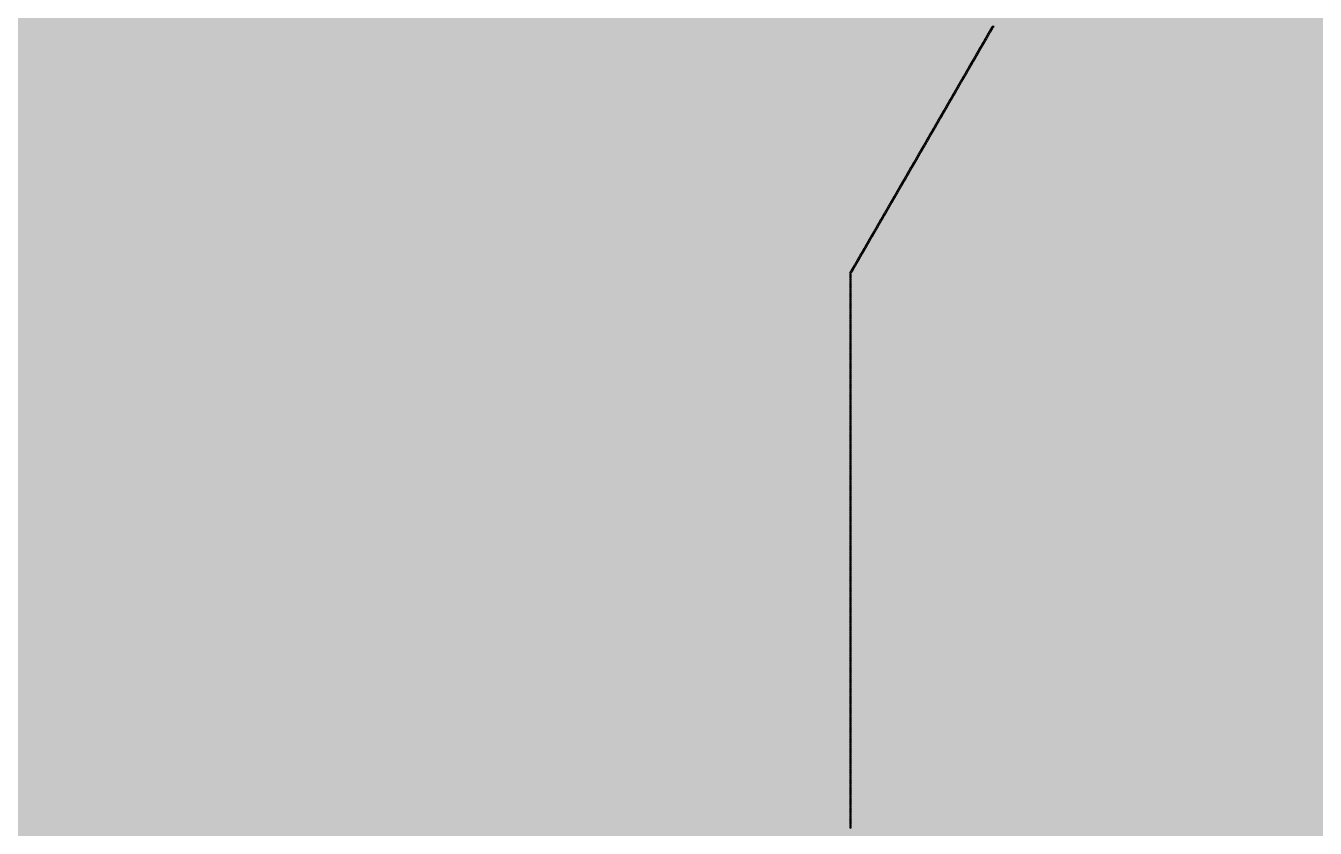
# Model space of a CAD drawing. Header units: inches. Extents: x 0 to 114300, y 0 to 114300.
# Drawn here: x 30996 to 33488, y 38594 to 40146 of the extents above; entities that cross this region are included whole.
import ezdxf

# ---------------------------------------------------------------- set-up
doc = ezdxf.new("R2010")
doc.units = ezdxf.units.IN
doc.header["$MEASUREMENT"] = 0

msp = doc.modelspace()

# ---------------------------------------------------------------- hatches: boundary and pattern name
h = msp.add_hatch()
h.set_pattern_fill('ANSI31', color=256, scale=100)
h.set_pattern_definition([(45, (-3636.992, -6350), (-8.8388348, 8.8388348), [])])
h.paths.add_polyline_path([(114300, 0), (0, 0), (0, 114300), (114300, 114300)])
edge = h.paths.add_edge_path(flags=16)
edge.add_arc((57150, 57150), 50800, 288.35844, 529.79531, ccw=False)
edge.add_line((73150, 8935.5), (41150, 8935.5))
edge.add_arc((57150, 57150), 50800, 190.20469, 251.64156, ccw=False)
edge.add_arc((57150, 57150), 50800, 169.79531, 190.20469, ccw=False)

# ---------------------------------------------------------------- linework, layer by layer
for p, q in [((32864.4, 40145.5), (32867, 40144)), ((32864.4, 40145.5), (32867.8, 40145.5)), ((32867, 40144), (32867.8, 40145.5))]:
    msp.add_line(p, q)
for points in [[(32850.4, 40121.2), (32853, 40119.7), (32854.5, 40122.3), (32851.9, 40123.8)], [(32852.4, 40124.7), (32855, 40123.2), (32856.5, 40125.8), (32853.9, 40127.3)], [(32854.4, 40128.2), (32857, 40126.7), (32858.5, 40129.3), (32855.9, 40130.8)], [(32856.4, 40131.6), (32859, 40130.1), (32860.5, 40132.7), (32857.9, 40134.2)], [(32858.4, 40135.1), (32861, 40133.6), (32862.5, 40136.2), (32859.9, 40137.7)], [(32860.4, 40138.6), (32863, 40137.1), (32864.5, 40139.7), (32861.9, 40141.2)], [(32862.4, 40142), (32865, 40140.5), (32866.5, 40143.1), (32863.9, 40144.6)], [(32836.4, 40097), (32839, 40095.5), (32840.5, 40098.1), (32837.9, 40099.6)], [(32838.4, 40100.4), (32841, 40098.9), (32842.5, 40101.5), (32839.9, 40103)], [(32840.4, 40103.9), (32843, 40102.4), (32844.5, 40105), (32841.9, 40106.5)], [(32842.4, 40107.4), (32845, 40105.9), (32846.5, 40108.5), (32843.9, 40110)], [(32844.4, 40110.8), (32847, 40109.3), (32848.5, 40111.9), (32845.9, 40113.4)], [(32846.4, 40114.3), (32849, 40112.8), (32850.5, 40115.4), (32847.9, 40116.9)], [(32848.4, 40117.8), (32851, 40116.3), (32852.5, 40118.9), (32849.9, 40120.4)], [(32820.4, 40069.3), (32823, 40067.8), (32824.5, 40070.4), (32821.9, 40071.9)], [(32822.4, 40072.7), (32825, 40071.2), (32826.5, 40073.8), (32823.9, 40075.3)], [(32824.4, 40076.2), (32827, 40074.7), (32828.5, 40077.3), (32825.9, 40078.8)], [(32826.4, 40079.7), (32829, 40078.2), (32830.5, 40080.8), (32827.9, 40082.3)], [(32828.4, 40083.1), (32831, 40081.6), (32832.5, 40084.2), (32829.9, 40085.7)], [(32830.4, 40086.6), (32833, 40085.1), (32834.5, 40087.7), (32831.9, 40089.2)], [(32832.4, 40090.1), (32835, 40088.6), (32836.5, 40091.2), (32833.9, 40092.7)], [(32834.4, 40093.5), (32837, 40092), (32838.5, 40094.6), (32835.9, 40096.1)], [(32806.4, 40045), (32809, 40043.5), (32810.5, 40046.1), (32807.9, 40047.6)], [(32808.4, 40048.5), (32811, 40047), (32812.5, 40049.6), (32809.9, 40051.1)], [(32810.4, 40052), (32813, 40050.5), (32814.5, 40053), (32811.9, 40054.5)], [(32812.4, 40055.4), (32815, 40053.9), (32816.5, 40056.5), (32813.9, 40058)], [(32814.4, 40058.9), (32817, 40057.4), (32818.5, 40060), (32815.9, 40061.5)], [(32816.4, 40062.3), (32819, 40060.8), (32820.5, 40063.4), (32817.9, 40064.9)], [(32818.4, 40065.8), (32821, 40064.3), (32822.5, 40066.9), (32819.9, 40068.4)], [(32792.4, 40020.8), (32795, 40019.3), (32796.5, 40021.9), (32793.9, 40023.4)], [(32794.4, 40024.2), (32797, 40022.7), (32798.5, 40025.3), (32795.9, 40026.8)], [(32796.4, 40027.7), (32799, 40026.2), (32800.5, 40028.8), (32797.9, 40030.3)], [(32798.4, 40031.2), (32801, 40029.7), (32802.5, 40032.3), (32799.9, 40033.8)], [(32800.4, 40034.6), (32803, 40033.1), (32804.5, 40035.7), (32801.9, 40037.2)], [(32802.4, 40038.1), (32805, 40036.6), (32806.5, 40039.2), (32803.9, 40040.7)], [(32804.4, 40041.6), (32807, 40040.1), (32808.5, 40042.7), (32805.9, 40044.2)], [(32778.4, 39996.5), (32781, 39995), (32782.5, 39997.6), (32779.9, 39999.1)], [(32780.4, 40000), (32783, 39998.5), (32784.5, 40001.1), (32781.9, 40002.6)], [(32782.4, 40003.5), (32785, 40002), (32786.5, 40004.6), (32783.9, 40006.1)], [(32784.4, 40006.9), (32787, 40005.4), (32788.5, 40008), (32785.9, 40009.5)], [(32786.4, 40010.4), (32789, 40008.9), (32790.5, 40011.5), (32787.9, 40013)], [(32788.4, 40013.8), (32791, 40012.3), (32792.5, 40014.9), (32789.9, 40016.4)], [(32790.4, 40017.3), (32793, 40015.8), (32794.5, 40018.4), (32791.9, 40019.9)], [(32764.4, 39972.3), (32767, 39970.8), (32768.5, 39973.4), (32765.9, 39974.9)], [(32766.4, 39975.7), (32769, 39974.2), (32770.5, 39976.8), (32767.9, 39978.3)], [(32768.4, 39979.2), (32771, 39977.7), (32772.5, 39980.3), (32769.9, 39981.8)], [(32770.4, 39982.7), (32773, 39981.2), (32774.5, 39983.8), (32771.9, 39985.3)], [(32772.4, 39986.1), (32775, 39984.6), (32776.5, 39987.2), (32773.9, 39988.7)], [(32774.4, 39989.6), (32777, 39988.1), (32778.5, 39990.7), (32775.9, 39992.2)], [(32776.4, 39993.1), (32779, 39991.6), (32780.5, 39994.2), (32777.9, 39995.7)], [(32748.4, 39944.6), (32751, 39943.1), (32752.5, 39945.7), (32749.9, 39947.2)], [(32750.4, 39948), (32753, 39946.5), (32754.5, 39949.1), (32751.9, 39950.6)], [(32752.4, 39951.5), (32755, 39950), (32756.5, 39952.6), (32753.9, 39954.1)], [(32754.4, 39955), (32757, 39953.5), (32758.5, 39956.1), (32755.9, 39957.6)], [(32756.4, 39958.4), (32759, 39956.9), (32760.5, 39959.5), (32757.9, 39961)], [(32758.4, 39961.9), (32761, 39960.4), (32762.5, 39963), (32759.9, 39964.5)], [(32760.4, 39965.3), (32763, 39963.8), (32764.5, 39966.4), (32761.9, 39967.9)], [(32762.4, 39968.8), (32765, 39967.3), (32766.5, 39969.9), (32763.9, 39971.4)], [(32734.4, 39920.3), (32737, 39918.8), (32738.5, 39921.4), (32735.9, 39922.9)], [(32736.4, 39923.8), (32739, 39922.3), (32740.5, 39924.9), (32737.9, 39926.4)], [(32738.4, 39927.2), (32741, 39925.7), (32742.5, 39928.3), (32739.9, 39929.8)], [(32740.4, 39930.7), (32743, 39929.2), (32744.5, 39931.8), (32741.9, 39933.3)], [(32742.4, 39934.2), (32745, 39932.7), (32746.5, 39935.3), (32743.9, 39936.8)], [(32744.4, 39937.6), (32747, 39936.1), (32748.5, 39938.7), (32745.9, 39940.2)], [(32746.4, 39941.1), (32749, 39939.6), (32750.5, 39942.2), (32747.9, 39943.7)], [(32720.4, 39896.1), (32723, 39894.6), (32724.5, 39897.2), (32721.9, 39898.7)], [(32722.4, 39899.5), (32725, 39898), (32726.5, 39900.6), (32723.9, 39902.1)], [(32724.4, 39903), (32727, 39901.5), (32728.5, 39904.1), (32725.9, 39905.6)], [(32726.4, 39906.5), (32729, 39905), (32730.5, 39907.6), (32727.9, 39909.1)], [(32728.4, 39909.9), (32731, 39908.4), (32732.5, 39911), (32729.9, 39912.5)], [(32730.4, 39913.4), (32733, 39911.9), (32734.5, 39914.5), (32731.9, 39916)], [(32732.4, 39916.9), (32735, 39915.4), (32736.5, 39917.9), (32733.9, 39919.4)], [(32706.4, 39871.8), (32709, 39870.3), (32710.5, 39872.9), (32707.9, 39874.4)], [(32708.4, 39875.3), (32711, 39873.8), (32712.5, 39876.4), (32709.9, 39877.9)], [(32710.4, 39878.7), (32713, 39877.2), (32714.5, 39879.8), (32711.9, 39881.3)], [(32712.4, 39882.2), (32715, 39880.7), (32716.5, 39883.3), (32713.9, 39884.8)], [(32714.4, 39885.7), (32717, 39884.2), (32718.5, 39886.8), (32715.9, 39888.3)], [(32716.4, 39889.1), (32719, 39887.6), (32720.5, 39890.2), (32717.9, 39891.7)], [(32718.4, 39892.6), (32721, 39891.1), (32722.5, 39893.7), (32719.9, 39895.2)], [(32692.4, 39847.6), (32695, 39846.1), (32696.5, 39848.7), (32693.9, 39850.2)], [(32694.4, 39851), (32697, 39849.5), (32698.5, 39852.1), (32695.9, 39853.6)], [(32696.4, 39854.5), (32699, 39853), (32700.5, 39855.6), (32697.9, 39857.1)], [(32698.4, 39858), (32701, 39856.5), (32702.5, 39859.1), (32699.9, 39860.6)], [(32700.4, 39861.4), (32703, 39859.9), (32704.5, 39862.5), (32701.9, 39864)], [(32702.4, 39864.9), (32705, 39863.4), (32706.5, 39866), (32703.9, 39867.5)], [(32704.4, 39868.4), (32707, 39866.9), (32708.5, 39869.5), (32705.9, 39871)], [(32676.4, 39819.9), (32679, 39818.4), (32680.5, 39821), (32677.9, 39822.5)], [(32678.4, 39823.3), (32681, 39821.8), (32682.5, 39824.4), (32679.9, 39825.9)], [(32680.4, 39826.8), (32683, 39825.3), (32684.5, 39827.9), (32681.9, 39829.4)], [(32682.4, 39830.2), (32685, 39828.7), (32686.5, 39831.3), (32683.9, 39832.8)], [(32684.4, 39833.7), (32687, 39832.2), (32688.5, 39834.8), (32685.9, 39836.3)], [(32686.4, 39837.2), (32689, 39835.7), (32690.5, 39838.3), (32687.9, 39839.8)], [(32688.4, 39840.6), (32691, 39839.1), (32692.5, 39841.7), (32689.9, 39843.2)], [(32690.4, 39844.1), (32693, 39842.6), (32694.5, 39845.2), (32691.9, 39846.7)], [(32662.4, 39795.6), (32665, 39794.1), (32666.5, 39796.7), (32663.9, 39798.2)], [(32664.4, 39799.1), (32667, 39797.6), (32668.5, 39800.2), (32665.9, 39801.7)], [(32666.4, 39802.5), (32669, 39801), (32670.5, 39803.6), (32667.9, 39805.1)], [(32668.4, 39806), (32671, 39804.5), (32672.5, 39807.1), (32669.9, 39808.6)], [(32670.4, 39809.5), (32673, 39808), (32674.5, 39810.6), (32671.9, 39812.1)], [(32672.4, 39812.9), (32675, 39811.4), (32676.5, 39814), (32673.9, 39815.5)], [(32674.4, 39816.4), (32677, 39814.9), (32678.5, 39817.5), (32675.9, 39819)], [(32648.4, 39771.4), (32651, 39769.9), (32652.5, 39772.5), (32649.9, 39774)], [(32650.4, 39774.8), (32653, 39773.3), (32654.5, 39775.9), (32651.9, 39777.4)], [(32652.4, 39778.3), (32655, 39776.8), (32656.5, 39779.4), (32653.9, 39780.9)], [(32654.4, 39781.8), (32657, 39780.3), (32658.5, 39782.8), (32655.9, 39784.3)], [(32656.4, 39785.2), (32659, 39783.7), (32660.5, 39786.3), (32657.9, 39787.8)], [(32658.4, 39788.7), (32661, 39787.2), (32662.5, 39789.8), (32659.9, 39791.3)], [(32660.4, 39792.1), (32663, 39790.6), (32664.5, 39793.2), (32661.9, 39794.7)], [(32634.4, 39747.1), (32637, 39745.6), (32638.5, 39748.2), (32635.9, 39749.7)], [(32636.4, 39750.6), (32639, 39749.1), (32640.5, 39751.7), (32637.9, 39753.2)], [(32638.4, 39754), (32641, 39752.5), (32642.5, 39755.1), (32639.9, 39756.6)], [(32640.4, 39757.5), (32643, 39756), (32644.5, 39758.6), (32641.9, 39760.1)], [(32642.4, 39761), (32645, 39759.5), (32646.5, 39762.1), (32643.9, 39763.6)], [(32644.4, 39764.4), (32647, 39762.9), (32648.5, 39765.5), (32645.9, 39767)], [(32646.4, 39767.9), (32649, 39766.4), (32650.5, 39769), (32647.9, 39770.5)], [(32620.4, 39722.9), (32623, 39721.4), (32624.5, 39724), (32621.9, 39725.5)], [(32622.4, 39726.3), (32625, 39724.8), (32626.5, 39727.4), (32623.9, 39728.9)], [(32624.4, 39729.8), (32627, 39728.3), (32628.5, 39730.9), (32625.9, 39732.4)], [(32626.4, 39733.3), (32629, 39731.8), (32630.5, 39734.4), (32627.9, 39735.9)], [(32628.4, 39736.7), (32631, 39735.2), (32632.5, 39737.8), (32629.9, 39739.3)], [(32630.4, 39740.2), (32633, 39738.7), (32634.5, 39741.3), (32631.9, 39742.8)], [(32632.4, 39743.6), (32635, 39742.1), (32636.5, 39744.7), (32633.9, 39746.2)], [(32604.4, 39695.1), (32607, 39693.6), (32608.5, 39696.2), (32605.9, 39697.7)], [(32606.4, 39698.6), (32609, 39697.1), (32610.5, 39699.7), (32607.9, 39701.2)], [(32608.4, 39702.1), (32611, 39700.6), (32612.5, 39703.2), (32609.9, 39704.7)], [(32610.4, 39705.5), (32613, 39704), (32614.5, 39706.6), (32611.9, 39708.1)], [(32612.4, 39709), (32615, 39707.5), (32616.5, 39710.1), (32613.9, 39711.6)], [(32614.4, 39712.5), (32617, 39711), (32618.5, 39713.6), (32615.9, 39715.1)], [(32616.4, 39715.9), (32619, 39714.4), (32620.5, 39717), (32617.9, 39718.5)], [(32618.4, 39719.4), (32621, 39717.9), (32622.5, 39720.5), (32619.9, 39722)], [(32590.4, 39670.9), (32593, 39669.4), (32594.5, 39672), (32591.9, 39673.5)], [(32592.4, 39674.4), (32595, 39672.9), (32596.5, 39675.5), (32593.9, 39677)], [(32594.4, 39677.8), (32597, 39676.3), (32598.5, 39678.9), (32595.9, 39680.4)], [(32596.4, 39681.3), (32599, 39679.8), (32600.5, 39682.4), (32597.9, 39683.9)], [(32598.4, 39684.8), (32601, 39683.3), (32602.5, 39685.9), (32599.9, 39687.4)], [(32600.4, 39688.2), (32603, 39686.7), (32604.5, 39689.3), (32601.9, 39690.8)], [(32602.4, 39691.7), (32605, 39690.2), (32606.5, 39692.8), (32603.9, 39694.3)], [(32588.4, 39667.4), (32591, 39665.9), (32592.5, 39668.5), (32589.9, 39670)], [(32591.9, 39665.5), (32588.9, 39665.5), (32588.9, 39662.5), (32591.9, 39662.5)], [(32591.9, 39661.5), (32588.9, 39661.5), (32588.9, 39658.5), (32591.9, 39658.5)], [(32591.9, 39657.5), (32588.9, 39657.5), (32588.9, 39654.5), (32591.9, 39654.5)], [(32591.9, 39653.5), (32588.9, 39653.5), (32588.9, 39650.5), (32591.9, 39650.5)], [(32591.9, 39649.5), (32588.9, 39649.5), (32588.9, 39646.5), (32591.9, 39646.5)], [(32591.9, 39645.5), (32588.9, 39645.5), (32588.9, 39642.5), (32591.9, 39642.5)], [(32591.9, 39641.5), (32588.9, 39641.5), (32588.9, 39638.5), (32591.9, 39638.5)], [(32591.9, 39637.5), (32588.9, 39637.5), (32588.9, 39634.5), (32591.9, 39634.5)], [(32591.9, 39633.5), (32588.9, 39633.5), (32588.9, 39630.5), (32591.9, 39630.5)], [(32591.9, 39629.5), (32588.9, 39629.5), (32588.9, 39626.5), (32591.9, 39626.5)], [(32591.9, 39625.5), (32588.9, 39625.5), (32588.9, 39622.5), (32591.9, 39622.5)], [(32591.9, 39621.5), (32588.9, 39621.5), (32588.9, 39618.5), (32591.9, 39618.5)], [(32591.9, 39617.5), (32588.9, 39617.5), (32588.9, 39614.5), (32591.9, 39614.5)], [(32591.9, 39613.5), (32588.9, 39613.5), (32588.9, 39610.5), (32591.9, 39610.5)], [(32591.9, 39609.5), (32588.9, 39609.5), (32588.9, 39606.5), (32591.9, 39606.5)], [(32591.9, 39605.5), (32588.9, 39605.5), (32588.9, 39602.5), (32591.9, 39602.5)], [(32591.9, 39601.5), (32588.9, 39601.5), (32588.9, 39598.5), (32591.9, 39598.5)], [(32591.9, 39597.5), (32588.9, 39597.5), (32588.9, 39594.5), (32591.9, 39594.5)], [(32591.9, 39593.5), (32588.9, 39593.5), (32588.9, 39590.5), (32591.9, 39590.5)], [(32591.9, 39589.5), (32588.9, 39589.5), (32588.9, 39586.5), (32591.9, 39586.5)], [(32591.9, 39585.5), (32588.9, 39585.5), (32588.9, 39582.5), (32591.9, 39582.5)], [(32591.9, 39581.5), (32588.9, 39581.5), (32588.9, 39578.5), (32591.9, 39578.5)], [(32591.9, 39577.5), (32588.9, 39577.5), (32588.9, 39574.5), (32591.9, 39574.5)], [(32591.9, 39573.5), (32588.9, 39573.5), (32588.9, 39570.5), (32591.9, 39570.5)], [(32591.9, 39569.5), (32588.9, 39569.5), (32588.9, 39566.5), (32591.9, 39566.5)], [(32591.9, 39565.5), (32588.9, 39565.5), (32588.9, 39562.5), (32591.9, 39562.5)], [(32591.9, 39561.5), (32588.9, 39561.5), (32588.9, 39558.5), (32591.9, 39558.5)], [(32591.9, 39557.5), (32588.9, 39557.5), (32588.9, 39554.5), (32591.9, 39554.5)], [(32591.9, 39553.5), (32588.9, 39553.5), (32588.9, 39550.5), (32591.9, 39550.5)], [(32591.9, 39549.5), (32588.9, 39549.5), (32588.9, 39546.5), (32591.9, 39546.5)], [(32591.9, 39545.5), (32588.9, 39545.5), (32588.9, 39542.5), (32591.9, 39542.5)], [(32591.9, 39541.5), (32588.9, 39541.5), (32588.9, 39538.5), (32591.9, 39538.5)], [(32591.9, 39537.5), (32588.9, 39537.5), (32588.9, 39534.5), (32591.9, 39534.5)], [(32591.9, 39533.5), (32588.9, 39533.5), (32588.9, 39530.5), (32591.9, 39530.5)], [(32591.9, 39529.5), (32588.9, 39529.5), (32588.9, 39526.5), (32591.9, 39526.5)], [(32591.9, 39525.5), (32588.9, 39525.5), (32588.9, 39522.5), (32591.9, 39522.5)], [(32591.9, 39521.5), (32588.9, 39521.5), (32588.9, 39518.5), (32591.9, 39518.5)], [(32591.9, 39517.5), (32588.9, 39517.5), (32588.9, 39514.5), (32591.9, 39514.5)], [(32591.9, 39513.5), (32588.9, 39513.5), (32588.9, 39510.5), (32591.9, 39510.5)], [(32591.9, 39509.5), (32588.9, 39509.5), (32588.9, 39506.5), (32591.9, 39506.5)], [(32591.9, 39505.5), (32588.9, 39505.5), (32588.9, 39502.5), (32591.9, 39502.5)], [(32591.9, 39501.5), (32588.9, 39501.5), (32588.9, 39498.5), (32591.9, 39498.5)], [(32591.9, 39497.5), (32588.9, 39497.5), (32588.9, 39494.5), (32591.9, 39494.5)], [(32591.9, 39493.5), (32588.9, 39493.5), (32588.9, 39490.5), (32591.9, 39490.5)], [(32591.9, 39489.5), (32588.9, 39489.5), (32588.9, 39486.5), (32591.9, 39486.5)], [(32591.9, 39485.5), (32588.9, 39485.5), (32588.9, 39482.5), (32591.9, 39482.5)], [(32591.9, 39481.5), (32588.9, 39481.5), (32588.9, 39478.5), (32591.9, 39478.5)], [(32591.9, 39477.5), (32588.9, 39477.5), (32588.9, 39474.5), (32591.9, 39474.5)], [(32591.9, 39473.5), (32588.9, 39473.5), (32588.9, 39470.5), (32591.9, 39470.5)], [(32591.9, 39469.5), (32588.9, 39469.5), (32588.9, 39466.5), (32591.9, 39466.5)], [(32591.9, 39465.5), (32588.9, 39465.5), (32588.9, 39462.5), (32591.9, 39462.5)], [(32591.9, 39461.5), (32588.9, 39461.5), (32588.9, 39458.5), (32591.9, 39458.5)], [(32591.9, 39457.5), (32588.9, 39457.5), (32588.9, 39454.5), (32591.9, 39454.5)], [(32591.9, 39453.5), (32588.9, 39453.5), (32588.9, 39450.5), (32591.9, 39450.5)], [(32591.9, 39449.5), (32588.9, 39449.5), (32588.9, 39446.5), (32591.9, 39446.5)], [(32591.9, 39445.5), (32588.9, 39445.5), (32588.9, 39442.5), (32591.9, 39442.5)], [(32591.9, 39441.5), (32588.9, 39441.5), (32588.9, 39438.5), (32591.9, 39438.5)], [(32591.9, 39437.5), (32588.9, 39437.5), (32588.9, 39434.5), (32591.9, 39434.5)], [(32591.9, 39433.5), (32588.9, 39433.5), (32588.9, 39430.5), (32591.9, 39430.5)], [(32591.9, 39429.5), (32588.9, 39429.5), (32588.9, 39426.5), (32591.9, 39426.5)], [(32591.9, 39425.5), (32588.9, 39425.5), (32588.9, 39422.5), (32591.9, 39422.5)], [(32591.9, 39421.5), (32588.9, 39421.5), (32588.9, 39418.5), (32591.9, 39418.5)], [(32591.9, 39417.5), (32588.9, 39417.5), (32588.9, 39414.5), (32591.9, 39414.5)], [(32591.9, 39413.5), (32588.9, 39413.5), (32588.9, 39410.5), (32591.9, 39410.5)], [(32591.9, 39409.5), (32588.9, 39409.5), (32588.9, 39406.5), (32591.9, 39406.5)], [(32591.9, 39405.5), (32588.9, 39405.5), (32588.9, 39402.5), (32591.9, 39402.5)], [(32591.9, 39401.5), (32588.9, 39401.5), (32588.9, 39398.5), (32591.9, 39398.5)], [(32591.9, 39397.5), (32588.9, 39397.5), (32588.9, 39394.5), (32591.9, 39394.5)], [(32591.9, 39393.5), (32588.9, 39393.5), (32588.9, 39390.5), (32591.9, 39390.5)], [(32591.9, 39389.5), (32588.9, 39389.5), (32588.9, 39386.5), (32591.9, 39386.5)], [(32591.9, 39385.5), (32588.9, 39385.5), (32588.9, 39382.5), (32591.9, 39382.5)], [(32591.9, 39381.5), (32588.9, 39381.5), (32588.9, 39378.5), (32591.9, 39378.5)], [(32591.9, 39377.5), (32588.9, 39377.5), (32588.9, 39374.5), (32591.9, 39374.5)], [(32591.9, 39373.5), (32588.9, 39373.5), (32588.9, 39370.5), (32591.9, 39370.5)], [(32591.9, 39369.5), (32588.9, 39369.5), (32588.9, 39366.5), (32591.9, 39366.5)], [(32591.9, 39365.5), (32588.9, 39365.5), (32588.9, 39362.5), (32591.9, 39362.5)], [(32591.9, 39361.5), (32588.9, 39361.5), (32588.9, 39358.5), (32591.9, 39358.5)], [(32591.9, 39357.5), (32588.9, 39357.5), (32588.9, 39354.5), (32591.9, 39354.5)], [(32591.9, 39353.5), (32588.9, 39353.5), (32588.9, 39350.5), (32591.9, 39350.5)], [(32591.9, 39349.5), (32588.9, 39349.5), (32588.9, 39346.5), (32591.9, 39346.5)], [(32591.9, 39345.5), (32588.9, 39345.5), (32588.9, 39342.5), (32591.9, 39342.5)], [(32591.9, 39341.5), (32588.9, 39341.5), (32588.9, 39338.5), (32591.9, 39338.5)], [(32591.9, 39337.5), (32588.9, 39337.5), (32588.9, 39334.5), (32591.9, 39334.5)], [(32591.9, 39333.5), (32588.9, 39333.5), (32588.9, 39330.5), (32591.9, 39330.5)], [(32591.9, 39329.5), (32588.9, 39329.5), (32588.9, 39326.5), (32591.9, 39326.5)], [(32591.9, 39325.5), (32588.9, 39325.5), (32588.9, 39322.5), (32591.9, 39322.5)], [(32591.9, 39321.5), (32588.9, 39321.5), (32588.9, 39318.5), (32591.9, 39318.5)], [(32591.9, 39317.5), (32588.9, 39317.5), (32588.9, 39314.5), (32591.9, 39314.5)], [(32591.9, 39313.5), (32588.9, 39313.5), (32588.9, 39310.5), (32591.9, 39310.5)], [(32591.9, 39309.5), (32588.9, 39309.5), (32588.9, 39306.5), (32591.9, 39306.5)], [(32591.9, 39305.5), (32588.9, 39305.5), (32588.9, 39302.5), (32591.9, 39302.5)], [(32591.9, 39301.5), (32588.9, 39301.5), (32588.9, 39298.5), (32591.9, 39298.5)], [(32591.9, 39297.5), (32588.9, 39297.5), (32588.9, 39294.5), (32591.9, 39294.5)], [(32591.9, 39293.5), (32588.9, 39293.5), (32588.9, 39290.5), (32591.9, 39290.5)], [(32591.9, 39289.5), (32588.9, 39289.5), (32588.9, 39286.5), (32591.9, 39286.5)], [(32591.9, 39285.5), (32588.9, 39285.5), (32588.9, 39282.5), (32591.9, 39282.5)], [(32591.9, 39281.5), (32588.9, 39281.5), (32588.9, 39278.5), (32591.9, 39278.5)], [(32591.9, 39277.5), (32588.9, 39277.5), (32588.9, 39274.5), (32591.9, 39274.5)], [(32591.9, 39273.5), (32588.9, 39273.5), (32588.9, 39270.5), (32591.9, 39270.5)], [(32591.9, 39269.5), (32588.9, 39269.5), (32588.9, 39266.5), (32591.9, 39266.5)], [(32591.9, 39265.5), (32588.9, 39265.5), (32588.9, 39262.5), (32591.9, 39262.5)], [(32591.9, 39261.5), (32588.9, 39261.5), (32588.9, 39258.5), (32591.9, 39258.5)], [(32591.9, 39257.5), (32588.9, 39257.5), (32588.9, 39254.5), (32591.9, 39254.5)], [(32591.9, 39253.5), (32588.9, 39253.5), (32588.9, 39250.5), (32591.9, 39250.5)], [(32591.9, 39249.5), (32588.9, 39249.5), (32588.9, 39246.5), (32591.9, 39246.5)], [(32591.9, 39245.5), (32588.9, 39245.5), (32588.9, 39242.5), (32591.9, 39242.5)], [(32591.9, 39241.5), (32588.9, 39241.5), (32588.9, 39238.5), (32591.9, 39238.5)], [(32591.9, 39237.5), (32588.9, 39237.5), (32588.9, 39234.5), (32591.9, 39234.5)], [(32591.9, 39233.5), (32588.9, 39233.5), (32588.9, 39230.5), (32591.9, 39230.5)], [(32591.9, 39229.5), (32588.9, 39229.5), (32588.9, 39226.5), (32591.9, 39226.5)], [(32591.9, 39225.5), (32588.9, 39225.5), (32588.9, 39222.5), (32591.9, 39222.5)], [(32591.9, 39221.5), (32588.9, 39221.5), (32588.9, 39218.5), (32591.9, 39218.5)], [(32591.9, 39217.5), (32588.9, 39217.5), (32588.9, 39214.5), (32591.9, 39214.5)], [(32591.9, 39213.5), (32588.9, 39213.5), (32588.9, 39210.5), (32591.9, 39210.5)], [(32591.9, 39209.5), (32588.9, 39209.5), (32588.9, 39206.5), (32591.9, 39206.5)], [(32591.9, 39205.5), (32588.9, 39205.5), (32588.9, 39202.5), (32591.9, 39202.5)], [(32591.9, 39201.5), (32588.9, 39201.5), (32588.9, 39198.5), (32591.9, 39198.5)], [(32591.9, 39197.5), (32588.9, 39197.5), (32588.9, 39194.5), (32591.9, 39194.5)], [(32591.9, 39193.5), (32588.9, 39193.5), (32588.9, 39190.5), (32591.9, 39190.5)], [(32591.9, 39189.5), (32588.9, 39189.5), (32588.9, 39186.5), (32591.9, 39186.5)], [(32591.9, 39185.5), (32588.9, 39185.5), (32588.9, 39182.5), (32591.9, 39182.5)], [(32591.9, 39181.5), (32588.9, 39181.5), (32588.9, 39178.5), (32591.9, 39178.5)], [(32591.9, 39177.5), (32588.9, 39177.5), (32588.9, 39174.5), (32591.9, 39174.5)], [(32591.9, 39173.5), (32588.9, 39173.5), (32588.9, 39170.5), (32591.9, 39170.5)], [(32591.9, 39169.5), (32588.9, 39169.5), (32588.9, 39166.5), (32591.9, 39166.5)], [(32591.9, 39165.5), (32588.9, 39165.5), (32588.9, 39162.5), (32591.9, 39162.5)], [(32591.9, 39161.5), (32588.9, 39161.5), (32588.9, 39158.5), (32591.9, 39158.5)], [(32591.9, 39157.5), (32588.9, 39157.5), (32588.9, 39154.5), (32591.9, 39154.5)], [(32591.9, 39153.5), (32588.9, 39153.5), (32588.9, 39150.5), (32591.9, 39150.5)], [(32591.9, 39149.5), (32588.9, 39149.5), (32588.9, 39146.5), (32591.9, 39146.5)], [(32591.9, 39145.5), (32588.9, 39145.5), (32588.9, 39142.5), (32591.9, 39142.5)], [(32591.9, 39141.5), (32588.9, 39141.5), (32588.9, 39138.5), (32591.9, 39138.5)], [(32591.9, 39137.5), (32588.9, 39137.5), (32588.9, 39134.5), (32591.9, 39134.5)], [(32591.9, 39133.5), (32588.9, 39133.5), (32588.9, 39130.5), (32591.9, 39130.5)], [(32591.9, 39129.5), (32588.9, 39129.5), (32588.9, 39126.5), (32591.9, 39126.5)], [(32591.9, 39125.5), (32588.9, 39125.5), (32588.9, 39122.5), (32591.9, 39122.5)], [(32591.9, 39121.5), (32588.9, 39121.5), (32588.9, 39118.5), (32591.9, 39118.5)], [(32591.9, 39117.5), (32588.9, 39117.5), (32588.9, 39114.5), (32591.9, 39114.5)], [(32591.9, 39113.5), (32588.9, 39113.5), (32588.9, 39110.5), (32591.9, 39110.5)], [(32591.9, 39109.5), (32588.9, 39109.5), (32588.9, 39106.5), (32591.9, 39106.5)], [(32591.9, 39105.5), (32588.9, 39105.5), (32588.9, 39102.5), (32591.9, 39102.5)], [(32591.9, 39101.5), (32588.9, 39101.5), (32588.9, 39098.5), (32591.9, 39098.5)], [(32591.9, 39097.5), (32588.9, 39097.5), (32588.9, 39094.5), (32591.9, 39094.5)], [(32591.9, 39093.5), (32588.9, 39093.5), (32588.9, 39090.5), (32591.9, 39090.5)], [(32591.9, 39089.5), (32588.9, 39089.5), (32588.9, 39086.5), (32591.9, 39086.5)], [(32591.9, 39085.5), (32588.9, 39085.5), (32588.9, 39082.5), (32591.9, 39082.5)], [(32591.9, 39081.5), (32588.9, 39081.5), (32588.9, 39078.5), (32591.9, 39078.5)], [(32591.9, 39077.5), (32588.9, 39077.5), (32588.9, 39074.5), (32591.9, 39074.5)], [(32591.9, 39073.5), (32588.9, 39073.5), (32588.9, 39070.5), (32591.9, 39070.5)], [(32591.9, 39069.5), (32588.9, 39069.5), (32588.9, 39066.5), (32591.9, 39066.5)], [(32591.9, 39065.5), (32588.9, 39065.5), (32588.9, 39062.5), (32591.9, 39062.5)], [(32591.9, 39061.5), (32588.9, 39061.5), (32588.9, 39058.5), (32591.9, 39058.5)], [(32591.9, 39057.5), (32588.9, 39057.5), (32588.9, 39054.5), (32591.9, 39054.5)], [(32591.9, 39053.5), (32588.9, 39053.5), (32588.9, 39050.5), (32591.9, 39050.5)], [(32591.9, 39049.5), (32588.9, 39049.5), (32588.9, 39046.5), (32591.9, 39046.5)], [(32591.9, 39045.5), (32588.9, 39045.5), (32588.9, 39042.5), (32591.9, 39042.5)], [(32591.9, 39041.5), (32588.9, 39041.5), (32588.9, 39038.5), (32591.9, 39038.5)], [(32591.9, 39037.5), (32588.9, 39037.5), (32588.9, 39034.5), (32591.9, 39034.5)], [(32591.9, 39033.5), (32588.9, 39033.5), (32588.9, 39030.5), (32591.9, 39030.5)], [(32591.9, 39029.5), (32588.9, 39029.5), (32588.9, 39026.5), (32591.9, 39026.5)], [(32591.9, 39025.5), (32588.9, 39025.5), (32588.9, 39022.5), (32591.9, 39022.5)], [(32591.9, 39021.5), (32588.9, 39021.5), (32588.9, 39018.5), (32591.9, 39018.5)], [(32591.9, 39017.5), (32588.9, 39017.5), (32588.9, 39014.5), (32591.9, 39014.5)], [(32591.9, 39013.5), (32588.9, 39013.5), (32588.9, 39010.5), (32591.9, 39010.5)], [(32591.9, 39009.5), (32588.9, 39009.5), (32588.9, 39006.5), (32591.9, 39006.5)], [(32591.9, 39005.5), (32588.9, 39005.5), (32588.9, 39002.5), (32591.9, 39002.5)], [(32591.9, 39001.5), (32588.9, 39001.5), (32588.9, 38998.5), (32591.9, 38998.5)], [(32591.9, 38997.5), (32588.9, 38997.5), (32588.9, 38994.5), (32591.9, 38994.5)], [(32591.9, 38993.5), (32588.9, 38993.5), (32588.9, 38990.5), (32591.9, 38990.5)], [(32591.9, 38989.5), (32588.9, 38989.5), (32588.9, 38986.5), (32591.9, 38986.5)], [(32591.9, 38985.5), (32588.9, 38985.5), (32588.9, 38982.5), (32591.9, 38982.5)], [(32591.9, 38981.5), (32588.9, 38981.5), (32588.9, 38978.5), (32591.9, 38978.5)], [(32591.9, 38977.5), (32588.9, 38977.5), (32588.9, 38974.5), (32591.9, 38974.5)], [(32591.9, 38973.5), (32588.9, 38973.5), (32588.9, 38970.5), (32591.9, 38970.5)], [(32591.9, 38969.5), (32588.9, 38969.5), (32588.9, 38966.5), (32591.9, 38966.5)], [(32591.9, 38965.5), (32588.9, 38965.5), (32588.9, 38962.5), (32591.9, 38962.5)], [(32591.9, 38961.5), (32588.9, 38961.5), (32588.9, 38958.5), (32591.9, 38958.5)], [(32591.9, 38957.5), (32588.9, 38957.5), (32588.9, 38954.5), (32591.9, 38954.5)], [(32591.9, 38953.5), (32588.9, 38953.5), (32588.9, 38950.5), (32591.9, 38950.5)], [(32591.9, 38949.5), (32588.9, 38949.5), (32588.9, 38946.5), (32591.9, 38946.5)], [(32591.9, 38945.5), (32588.9, 38945.5), (32588.9, 38942.5), (32591.9, 38942.5)], [(32591.9, 38941.5), (32588.9, 38941.5), (32588.9, 38938.5), (32591.9, 38938.5)], [(32591.9, 38937.5), (32588.9, 38937.5), (32588.9, 38934.5), (32591.9, 38934.5)], [(32591.9, 38933.5), (32588.9, 38933.5), (32588.9, 38930.5), (32591.9, 38930.5)], [(32591.9, 38929.5), (32588.9, 38929.5), (32588.9, 38926.5), (32591.9, 38926.5)], [(32591.9, 38925.5), (32588.9, 38925.5), (32588.9, 38922.5), (32591.9, 38922.5)], [(32591.9, 38921.5), (32588.9, 38921.5), (32588.9, 38918.5), (32591.9, 38918.5)], [(32591.9, 38917.5), (32588.9, 38917.5), (32588.9, 38914.5), (32591.9, 38914.5)], [(32591.9, 38913.5), (32588.9, 38913.5), (32588.9, 38910.5), (32591.9, 38910.5)], [(32591.9, 38909.5), (32588.9, 38909.5), (32588.9, 38906.5), (32591.9, 38906.5)], [(32591.9, 38905.5), (32588.9, 38905.5), (32588.9, 38902.5), (32591.9, 38902.5)], [(32591.9, 38901.5), (32588.9, 38901.5), (32588.9, 38898.5), (32591.9, 38898.5)], [(32591.9, 38897.5), (32588.9, 38897.5), (32588.9, 38894.5), (32591.9, 38894.5)], [(32591.9, 38893.5), (32588.9, 38893.5), (32588.9, 38890.5), (32591.9, 38890.5)], [(32591.9, 38889.5), (32588.9, 38889.5), (32588.9, 38886.5), (32591.9, 38886.5)], [(32591.9, 38885.5), (32588.9, 38885.5), (32588.9, 38882.5), (32591.9, 38882.5)], [(32591.9, 38881.5), (32588.9, 38881.5), (32588.9, 38878.5), (32591.9, 38878.5)], [(32591.9, 38877.5), (32588.9, 38877.5), (32588.9, 38874.5), (32591.9, 38874.5)], [(32591.9, 38873.5), (32588.9, 38873.5), (32588.9, 38870.5), (32591.9, 38870.5)], [(32591.9, 38869.5), (32588.9, 38869.5), (32588.9, 38866.5), (32591.9, 38866.5)], [(32591.9, 38865.5), (32588.9, 38865.5), (32588.9, 38862.5), (32591.9, 38862.5)], [(32591.9, 38861.5), (32588.9, 38861.5), (32588.9, 38858.5), (32591.9, 38858.5)], [(32591.9, 38857.5), (32588.9, 38857.5), (32588.9, 38854.5), (32591.9, 38854.5)], [(32591.9, 38853.5), (32588.9, 38853.5), (32588.9, 38850.5), (32591.9, 38850.5)], [(32591.9, 38849.5), (32588.9, 38849.5), (32588.9, 38846.5), (32591.9, 38846.5)], [(32591.9, 38845.5), (32588.9, 38845.5), (32588.9, 38842.5), (32591.9, 38842.5)], [(32591.9, 38841.5), (32588.9, 38841.5), (32588.9, 38838.5), (32591.9, 38838.5)], [(32591.9, 38837.5), (32588.9, 38837.5), (32588.9, 38834.5), (32591.9, 38834.5)], [(32591.9, 38833.5), (32588.9, 38833.5), (32588.9, 38830.5), (32591.9, 38830.5)], [(32591.9, 38829.5), (32588.9, 38829.5), (32588.9, 38826.5), (32591.9, 38826.5)], [(32591.9, 38825.5), (32588.9, 38825.5), (32588.9, 38822.5), (32591.9, 38822.5)], [(32591.9, 38821.5), (32588.9, 38821.5), (32588.9, 38818.5), (32591.9, 38818.5)], [(32591.9, 38817.5), (32588.9, 38817.5), (32588.9, 38814.5), (32591.9, 38814.5)], [(32591.9, 38813.5), (32588.9, 38813.5), (32588.9, 38810.5), (32591.9, 38810.5)], [(32591.9, 38809.5), (32588.9, 38809.5), (32588.9, 38806.5), (32591.9, 38806.5)], [(32591.9, 38805.5), (32588.9, 38805.5), (32588.9, 38802.5), (32591.9, 38802.5)], [(32591.9, 38801.5), (32588.9, 38801.5), (32588.9, 38798.5), (32591.9, 38798.5)], [(32591.9, 38797.5), (32588.9, 38797.5), (32588.9, 38794.5), (32591.9, 38794.5)], [(32591.9, 38793.5), (32588.9, 38793.5), (32588.9, 38790.5), (32591.9, 38790.5)], [(32591.9, 38789.5), (32588.9, 38789.5), (32588.9, 38786.5), (32591.9, 38786.5)], [(32591.9, 38785.5), (32588.9, 38785.5), (32588.9, 38782.5), (32591.9, 38782.5)], [(32591.9, 38781.5), (32588.9, 38781.5), (32588.9, 38778.5), (32591.9, 38778.5)], [(32591.9, 38777.5), (32588.9, 38777.5), (32588.9, 38774.5), (32591.9, 38774.5)], [(32591.9, 38773.5), (32588.9, 38773.5), (32588.9, 38770.5), (32591.9, 38770.5)], [(32591.9, 38769.5), (32588.9, 38769.5), (32588.9, 38766.5), (32591.9, 38766.5)], [(32591.9, 38765.5), (32588.9, 38765.5), (32588.9, 38762.5), (32591.9, 38762.5)], [(32591.9, 38761.5), (32588.9, 38761.5), (32588.9, 38758.5), (32591.9, 38758.5)], [(32591.9, 38757.5), (32588.9, 38757.5), (32588.9, 38754.5), (32591.9, 38754.5)], [(32591.9, 38753.5), (32588.9, 38753.5), (32588.9, 38750.5), (32591.9, 38750.5)], [(32591.9, 38749.5), (32588.9, 38749.5), (32588.9, 38746.5), (32591.9, 38746.5)], [(32591.9, 38745.5), (32588.9, 38745.5), (32588.9, 38742.5), (32591.9, 38742.5)], [(32591.9, 38741.5), (32588.9, 38741.5), (32588.9, 38738.5), (32591.9, 38738.5)], [(32591.9, 38737.5), (32588.9, 38737.5), (32588.9, 38734.5), (32591.9, 38734.5)], [(32591.9, 38733.5), (32588.9, 38733.5), (32588.9, 38730.5), (32591.9, 38730.5)], [(32591.9, 38729.5), (32588.9, 38729.5), (32588.9, 38726.5), (32591.9, 38726.5)], [(32591.9, 38725.5), (32588.9, 38725.5), (32588.9, 38722.5), (32591.9, 38722.5)], [(32591.9, 38721.5), (32588.9, 38721.5), (32588.9, 38718.5), (32591.9, 38718.5)], [(32591.9, 38717.5), (32588.9, 38717.5), (32588.9, 38714.5), (32591.9, 38714.5)], [(32591.9, 38713.5), (32588.9, 38713.5), (32588.9, 38710.5), (32591.9, 38710.5)], [(32591.9, 38709.5), (32588.9, 38709.5), (32588.9, 38706.5), (32591.9, 38706.5)], [(32591.9, 38705.5), (32588.9, 38705.5), (32588.9, 38702.5), (32591.9, 38702.5)], [(32591.9, 38701.5), (32588.9, 38701.5), (32588.9, 38698.5), (32591.9, 38698.5)], [(32591.9, 38697.5), (32588.9, 38697.5), (32588.9, 38694.5), (32591.9, 38694.5)], [(32591.9, 38693.5), (32588.9, 38693.5), (32588.9, 38690.5), (32591.9, 38690.5)], [(32591.9, 38689.5), (32588.9, 38689.5), (32588.9, 38686.5), (32591.9, 38686.5)], [(32591.9, 38685.5), (32588.9, 38685.5), (32588.9, 38682.5), (32591.9, 38682.5)], [(32591.9, 38681.5), (32588.9, 38681.5), (32588.9, 38678.5), (32591.9, 38678.5)], [(32591.9, 38677.5), (32588.9, 38677.5), (32588.9, 38674.5), (32591.9, 38674.5)], [(32591.9, 38673.5), (32588.9, 38673.5), (32588.9, 38670.5), (32591.9, 38670.5)], [(32591.9, 38669.5), (32588.9, 38669.5), (32588.9, 38666.5), (32591.9, 38666.5)], [(32591.9, 38665.5), (32588.9, 38665.5), (32588.9, 38662.5), (32591.9, 38662.5)], [(32591.9, 38661.5), (32588.9, 38661.5), (32588.9, 38658.5), (32591.9, 38658.5)], [(32591.9, 38657.5), (32588.9, 38657.5), (32588.9, 38654.5), (32591.9, 38654.5)], [(32591.9, 38653.5), (32588.9, 38653.5), (32588.9, 38650.5), (32591.9, 38650.5)], [(32591.9, 38649.5), (32588.9, 38649.5), (32588.9, 38646.5), (32591.9, 38646.5)], [(32591.9, 38645.5), (32588.9, 38645.5), (32588.9, 38642.5), (32591.9, 38642.5)], [(32591.9, 38641.5), (32588.9, 38641.5), (32588.9, 38638.5), (32591.9, 38638.5)], [(32591.9, 38637.5), (32588.9, 38637.5), (32588.9, 38634.5), (32591.9, 38634.5)], [(32591.9, 38633.5), (32588.9, 38633.5), (32588.9, 38630.5), (32591.9, 38630.5)], [(32591.9, 38629.5), (32588.9, 38629.5), (32588.9, 38626.5), (32591.9, 38626.5)], [(32591.9, 38625.5), (32588.9, 38625.5), (32588.9, 38622.5), (32591.9, 38622.5)], [(32591.9, 38621.5), (32588.9, 38621.5), (32588.9, 38618.5), (32591.9, 38618.5)], [(32591.9, 38617.5), (32588.9, 38617.5), (32588.9, 38614.5), (32591.9, 38614.5)], [(32591.9, 38613.5), (32588.9, 38613.5), (32588.9, 38610.5), (32591.9, 38610.5)], [(32591.9, 38609.5), (32588.9, 38609.5), (32588.9, 38606.5), (32591.9, 38606.5)], [(32591.9, 38605.5), (32588.9, 38605.5), (32588.9, 38602.5), (32591.9, 38602.5)], [(32591.9, 38601.5), (32588.9, 38601.5), (32588.9, 38598.5), (32591.9, 38598.5)], [(32591.9, 38597.5), (32588.9, 38597.5), (32588.9, 38594.5), (32591.9, 38594.5)]]:
    msp.add_lwpolyline(points, close=True)

doc.saveas('drawing.dxf')
